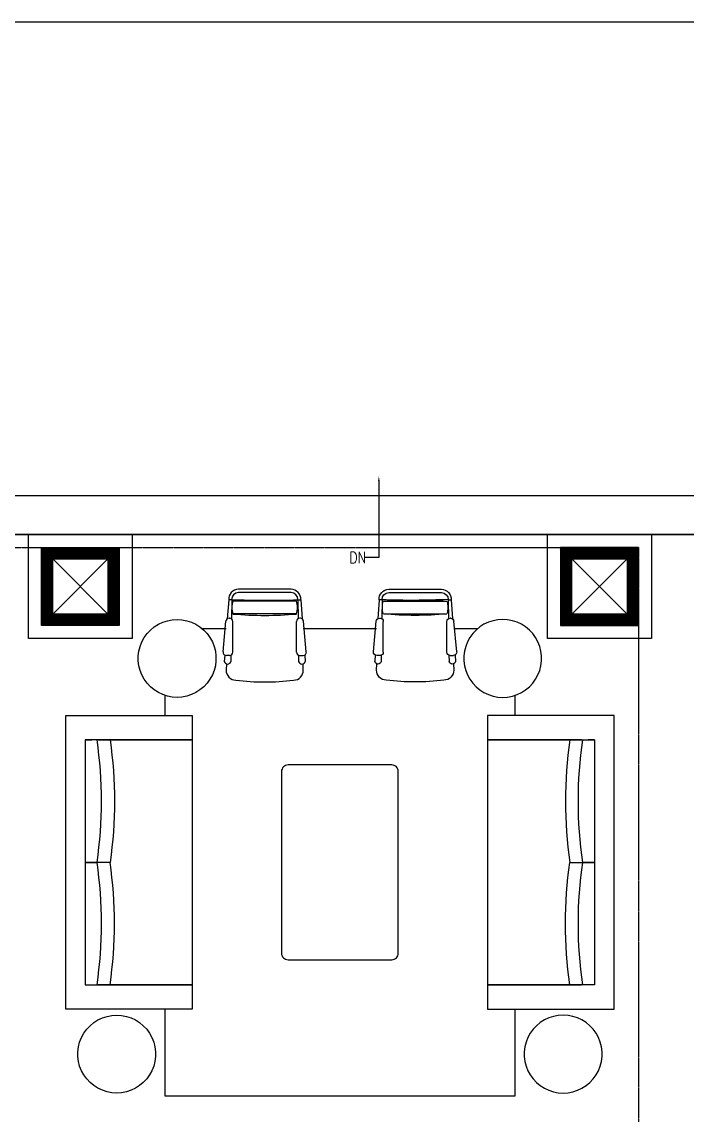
# Model space of a CAD drawing. Header units: inches. Extents: x -1 to 4116, y -71 to 1384.
# Drawn here: x 998 to 1203.1, y 1047 to 1383.9 of the extents above; entities that cross this region are included whole.
import ezdxf
from ezdxf import colors
from ezdxf.entities.mleader import LeaderData, LeaderLine
from ezdxf.math import Vec2, Vec3

# ---------------------------------------------------------------- set-up
doc = ezdxf.new("R2010")
doc.units = ezdxf.units.IN
doc.header["$MEASUREMENT"] = 0
doc.linetypes.add('Center 1_4_', pattern=[0.53125, 0.25, -0.09375, 0.09375, -0.09375])
doc.linetypes.add('DASHDOT', pattern=[1, 0.5, -0.25, 0, -0.25])
for name, color, linetype in [('A-ANNO', 3, 'Continuous'), ('A-FLOR-ABOVE', 1, 'DASHDOT'), ('A-FURN', 8, 'Continuous'), ('A-WALL-HTCH-F', 252, 'Continuous'), ('A-WALL-MASN', 6, 'Continuous'), ('A-WALL-NEW', 4, 'Continuous')]:
    doc.layers.add(name, color=color, linetype=linetype)
doc.layers.add('A-FLOR-LEVL', color=2, linetype='Continuous', plot=False)
doc.styles.add('ccTXT', font='ROMANS.shx', dxfattribs={"width": 0.8})

# ---------------------------------------------------------------- blocks, each defined once
blk = doc.blocks.new('*U26')
blk.add_lwpolyline([(0, -2), (0, -34, 0.414214), (2, -36), (58, -36, 0.414214), (60, -34), (60, -2, 0.414214), (58, 0), (2, 0, 0.414214)], format="xyb", close=True)
blk = doc.blocks.new('*U25')
blk.add_lwpolyline([(-72, -54), (72, -54), (72, 54), (-72, 54)], close=True)
blk = doc.blocks.new('*U27')
blk.add_wipeout([(12, 0), (11.91, 1.5), (11.62, 2.98), (11.16, 4.42), (10.52, 5.78), (9.71, 7.05), (8.75, 8.21), (7.65, 9.25), (6.43, 10.13), (5.11, 10.86), (3.71, 11.41), (2.25, 11.79), (0.75, 11.98), (-0.75, 11.98), (-2.25, 11.79), (-3.71, 11.41), (-5.11, 10.86), (-6.43, 10.13), (-7.65, 9.25), (-8.75, 8.21), (-9.71, 7.05), (-10.52, 5.78), (-11.16, 4.42), (-11.62, 2.98), (-11.91, 1.5), (-12, 0), (-11.91, -1.5), (-11.62, -2.98), (-11.16, -4.42), (-10.52, -5.78), (-9.71, -7.05), (-8.75, -8.21), (-7.65, -9.25), (-6.43, -10.13), (-5.11, -10.86), (-3.71, -11.41), (-2.25, -11.79), (-0.75, -11.98), (0.75, -11.98), (2.25, -11.79), (3.71, -11.41), (5.11, -10.86), (6.43, -10.13), (7.65, -9.25), (8.75, -8.21), (9.71, -7.05), (10.52, -5.78), (11.16, -4.42), (11.62, -2.98), (11.91, -1.5)])
blk.add_lwpolyline([(12, 0), (11.91, 1.5), (11.62, 2.98), (11.16, 4.42), (10.52, 5.78), (9.71, 7.05), (8.75, 8.21), (7.65, 9.25), (6.43, 10.13), (5.11, 10.86), (3.71, 11.41), (2.25, 11.79), (0.75, 11.98), (-0.75, 11.98), (-2.25, 11.79), (-3.71, 11.41), (-5.11, 10.86), (-6.43, 10.13), (-7.65, 9.25), (-8.75, 8.21), (-9.71, 7.05), (-10.52, 5.78), (-11.16, 4.42), (-11.62, 2.98), (-11.91, 1.5), (-12, 0), (-11.91, -1.5), (-11.62, -2.98), (-11.16, -4.42), (-10.52, -5.78), (-9.71, -7.05), (-8.75, -8.21), (-7.65, -9.25), (-6.43, -10.13), (-5.11, -10.86), (-3.71, -11.41), (-2.25, -11.79), (-0.75, -11.98), (0.75, -11.98), (2.25, -11.79), (3.71, -11.41), (5.11, -10.86), (6.43, -10.13), (7.65, -9.25), (8.75, -8.21), (9.71, -7.05), (10.52, -5.78), (11.16, -4.42), (11.62, -2.98), (11.91, -1.5)], close=True)
blk = doc.blocks.new('Chair-Wood')
at = {"color": 0, "linetype": 'ByBlock'}
for p, q in [((8.11, 0), (-8.11, 0)), ((-11.11, -3.2), (-11.53, -9.09)), ((-10.19, -3.2), (-11.11, -3.2)), ((-10.19, -3.2), (-10.28, -9.08)), ((8.11, -1), (-8.11, -1)), ((10.19, -3.2), (11.11, -3.2)), ((10.19, -3.2), (10.28, -9.08)), ((11.11, -3.2), (11.53, -9.09)), ((9.79, -3.6), (-9.8, -3.6)), ((-12.82, -19.29), (-11.97, -9.83)), ((-10.98, -8.92), (-10.81, -8.92)), ((-9.81, -19.38), (-9.81, -9.92)), ((9.79, -7.6), (-9.8, -7.6)), ((9.81, -19.38), (9.81, -9.92)), ((10.98, -8.92), (10.81, -8.92)), ((12.82, -19.29), (11.97, -9.83)), ((-12.32, -20.25), (-12.46, -22.2)), ((-11.82, -22.96), (-11.89, -24.89)), ((-10.81, -20.38), (-11.83, -20.38)), ((-10.43, -20.3), (-10.46, -22.2)), ((10.43, -20.3), (10.46, -22.2)), ((10.81, -20.38), (11.83, -20.38)), ((11.89, -24.89), (11.82, -22.96)), ((12.32, -20.25), (12.46, -22.2))]:
    blk.add_line(p, q, dxfattribs=at)
for centre, radius, start, end in [((8.1, -3.01), 3.01, 356.2519, 89.9417), ((-8.1, -3.02), 3.02, 90.1865, 183.4083), ((-8.05, -3.15), 2.15, 91.5972, 181.4888), ((1.37, 255.35), 258.75, 267.4379, 271.9538), ((8.05, -3.15), 2.15, 358.5112, 88.4028), ((-3.58, -5.6), 6.53, 162.1706, 197.8294), ((0, -241.6), 238.19, 87.6434, 92.3566), ((3.57, -5.6), 6.53, 342.1706, 17.8294), ((-10.98, -9.92), 1, 90, 174.8656), ((-10.81, -9.92), 1, 0, 90), ((0, 106.17), 114.2, 265.0799, 274.9201), ((10.81, -9.92), 1, 90, 180), ((10.98, -9.92), 1, 5.1344, 90), ((-11.83, -19.38), 1, 174.8656, 270), ((-10.81, -19.38), 1, 270, 0), ((10.81, -19.38), 1, 180, 270), ((11.83, -19.38), 1, 270, 5.1344), ((-11.46, -22.01), 1.02, 190.6899, 349.3101), ((11.46, -22.01), 1.02, 190.6899, 349.3101), ((-8.89, -25), 3, 177.9546, 270), ((8.89, -25), 3, 270, 2.0454), ((0, 42.47), 71.03, 262.8093, 277.1907)]:
    blk.add_arc(centre, radius, start, end, dxfattribs=at)

msp = doc.modelspace()

# ---------------------------------------------------------------- hatches: boundary and pattern name
at = {"layer": 'A-WALL-HTCH-F'}
h = msp.add_hatch(dxfattribs=at)
h.set_pattern_fill('ANSI31', color=256)
h.set_pattern_definition([(45, (344.39756, 69.81976), (-0.088388348, 0.088388348), [])])
h.paths.add_polyline_path([(868.06377117, 1221.86544828), (844.06377117, 1221.86544828), (844.06377117, 1197.86544828), (868.06377117, 1197.86544828)])
h.paths.add_polyline_path([(864.56377117, 1201.36544828), (847.56377117, 1201.36544828), (847.56377117, 1218.36544828), (864.56377117, 1218.36544828)], flags=16)
h.paths.add_polyline_path([(1028.06377117, 1221.86544828), (1004.06377117, 1221.86544828), (1004.06377117, 1197.86544828), (1028.06377117, 1197.86544828)])
h.paths.add_polyline_path([(1007.56377117, 1218.36544828), (1024.56377117, 1218.36544828), (1024.56377117, 1201.36544828), (1007.56377117, 1201.36544828)], flags=16)
h.paths.add_polyline_path([(1188.06377117, 1221.86544828), (1164.06377117, 1221.86544828), (1164.06377117, 1197.86544828), (1188.06377117, 1197.86544828)])
h.paths.add_polyline_path([(1167.56377117, 1218.36544828), (1184.56377117, 1218.36544828), (1184.56377117, 1201.36544828), (1167.56377117, 1201.36544828)], flags=16)
h.paths.add_polyline_path([(1044.06377117, 273.86544828), (1020.06377117, 273.86544828), (1020.06377117, 249.86544828), (1044.06377117, 249.86544828)])
h.paths.add_polyline_path([(1040.56377117, 253.36544828), (1023.56377117, 253.36544828), (1023.56377117, 270.36544828), (1040.56377117, 270.36544828)], flags=16)
h.paths.add_polyline_path([(1163.31377117, 273.86544828), (1152.06377117, 273.86544828), (1152.06377117, 249.86544828), (1163.31377117, 249.86544828), (1163.31377117, 253.36544828), (1155.56377117, 253.36544828), (1155.56377117, 270.36544828), (1163.31377117, 270.36544828)])
h.paths.add_polyline_path([(856.06377117, 326.11544828), (836.31377117, 326.11544828), (836.31377117, 350.07893897), (831.31377117, 350.07893897), (831.31377117, 321.11544828), (856.06377117, 321.11544828)])
h.paths.add_polyline_path([(908.06377117, 326.11544828), (904.06377117, 326.11544828), (904.06377117, 321.11544828), (908.06377117, 321.11544828)])
h.paths.add_polyline_path([(960.06377117, 326.11544828), (956.06377117, 326.11544828), (956.06377117, 321.11544828), (960.06377117, 321.11544828)])
h.paths.add_polyline_path([(836.31377117, 460.1519576), (831.31377117, 460.1519576), (831.31377117, 374.07893897), (836.31377117, 374.07893897)])
h.paths.add_polyline_path([(1212.56377117, 504.36544828), (1167.56377117, 504.36544828), (1167.56377117, 504.86544828), (1164.06377117, 504.86544828), (1164.06377117, 501.36544828), (1166.06377117, 501.36544828), (1166.06377117, 503.63852295), (1167.56377117, 503.63852295), (1167.56377117, 501.36544828), (1204.56377117, 501.36544828), (1204.56377117, 500.86544828), (1208.06377117, 500.86544828), (1208.06377117, 501.36544828), (1212.56377117, 501.36544828)], flags=17)
h.paths.add_polyline_path([(1212.56377117, 504.86544828), (1204.56377117, 504.86544828), (1186.06377117, 504.86544828), (1186.06377117, 504.36544828), (1212.56377117, 504.36544828)], flags=16)
edge = h.paths.add_edge_path(flags=17)
edge.add_line((1212.56488726, 505.11544828), (1186.06377117, 505.11544828))
edge.add_line((1186.06377117, 505.11544828), (1186.06377117, 504.86544828))
edge.add_line((1186.06377117, 504.86544828), (1204.56377117, 504.86544828))
edge.add_line((1204.56377117, 504.86544828), (1212.56377117, 504.86544828))
edge.add_arc((1240.56377117, 504.86544828), 28, 179.4884237428, 180, ccw=False)
h.paths.add_polyline_path([(1172.56377117, 681.86544828), (1167.56377117, 681.86544828), (1167.56377117, 704.36544828), (1172.56377117, 704.36544828)], flags=16)
h.paths.add_polyline_path([(1208.06377117, 500.86544828), (1204.56377117, 500.86544828), (1204.56377117, 500.11544828), (1208.06377117, 500.11544828)], flags=17)
h.paths.add_polyline_path([(1172.81377117, 495.86544828), (1172.06377117, 495.86544828), (1172.06377117, 486.86544828), (1172.81377117, 486.86544828)], flags=17)
h.paths.add_polyline_path([(1172.81377117, 500.11544828), (1204.56377117, 500.11544828), (1204.56377117, 500.86544828), (1172.06377117, 500.86544828), (1172.06377117, 495.86544828), (1172.81377117, 495.86544828)], flags=16)
h.paths.add_polyline_path([(1172.06377117, 486.86544828), (1167.56377117, 486.86544828), (1167.56377117, 478.86544828), (1172.06377117, 478.86544828)], flags=17)
h.paths.add_polyline_path([(1172.81377117, 486.86544828), (1172.06377117, 486.86544828), (1172.06377117, 482.86544828), (1172.81377117, 482.86544828)], flags=17)
h.paths.add_polyline_path([(1172.81377117, 482.86544828), (1172.06377117, 482.86544828), (1172.06377117, 478.86544828), (1172.81377117, 478.86544828)], flags=17)
h.paths.add_polyline_path([(1167.56377117, 501.36544828), (1166.06377117, 501.36544828), (1166.06377117, 478.86544828), (1167.56377117, 478.86544828)], flags=17)
h.paths.add_polyline_path([(1166.06377117, 486.86544828), (1164.06377117, 486.86544828), (1164.06377117, 478.86544828), (1166.06377117, 478.86544828)], flags=17)
h.paths.add_polyline_path([(1164.06377117, 504.36544828), (1163.31377117, 504.36544828), (1163.31377117, 478.86544828), (1164.06377117, 478.86544828)], flags=17)
h.paths.add_polyline_path([(1166.06377117, 495.86544828), (1164.06377117, 495.86544828), (1164.06377117, 486.86544828), (1166.06377117, 486.86544828)], flags=17)
h.paths.add_polyline_path([(1166.06377117, 501.36544828), (1164.06377117, 501.36544828), (1164.06377117, 495.86544828), (1166.06377117, 495.86544828)], flags=17)
h.paths.add_polyline_path([(1172.06377117, 500.86544828), (1204.56377117, 500.86544828), (1204.56377117, 501.36544828), (1167.56377117, 501.36544828), (1167.56377117, 495.86544828), (1172.06377117, 495.86544828)], flags=17)
h.paths.add_polyline_path([(1172.06377117, 495.86544828), (1167.56377117, 495.86544828), (1167.56377117, 486.86544828), (1172.06377117, 486.86544828)], flags=17)
h.paths.add_polyline_path([(1167.56377117, 503.63852295), (1166.06377117, 503.63852295), (1166.06377117, 501.36544828), (1167.56377117, 501.36544828)], flags=16)
h.paths.add_polyline_path([(1168.31377117, 554.11544828), (1190.31377117, 554.11544828), (1190.31377117, 580.36544828), (1185.31377117, 580.36544828), (1185.31377117, 559.11544828), (1163.31377117, 559.11544828), (1163.31377117, 506.36544828), (1164.06377117, 506.36544828), (1164.06377117, 504.86544828), (1175.06377117, 504.86544828), (1175.06377117, 505.11544828), (1168.31377117, 505.11544828)], flags=17)
h.paths.add_polyline_path([(1164.06377117, 504.86544828), (1164.06377117, 506.36544828), (1163.31377117, 506.36544828), (1163.31377117, 504.36544828), (1164.06377117, 504.36544828)], flags=17)
h.paths.add_polyline_path([(1175.06377117, 504.86544828), (1167.56377117, 504.86544828), (1167.56377117, 504.36544828), (1175.06377117, 504.36544828)], flags=16)
h.paths.add_polyline_path([(1186.06377117, 504.86544828), (1175.06377117, 504.86544828), (1175.06377117, 504.36544828), (1186.06377117, 504.36544828)], flags=16)
h.paths.add_polyline_path([(1186.06377117, 505.11544828), (1175.06377117, 505.11544828), (1175.06377117, 504.86544828), (1186.06377117, 504.86544828)], flags=16)
h.paths.add_polyline_path([(1168.31377117, 418.1169859), (1168.31377117, 444.36544828), (1172.81914228, 444.36544828), (1172.81914228, 423.11544828), (1209.06377117, 423.11544828), (1209.06377117, 418.1169859)])
h.paths.add_polyline_path([(1253.06914228, 423.1169859), (1241.06377117, 423.1169859), (1241.06377117, 418.11544828), (1253.06914228, 418.11544828)])
h.paths.add_polyline_path([(1244.31377117, 398.11544828), (1249.31377117, 398.11544828), (1249.31377117, 394.1169859), (1288.81377117, 394.1169859), (1288.81377117, 398.11544828), (1293.81913633, 398.11536314), (1293.82618755, 360.6163898), (1288.8191421, 360.6163898), (1288.8191421, 389.1169859), (1244.31377117, 389.1169859)])
h.paths.add_polyline_path([(1288.81914228, 436.11544828), (1288.81914228, 423.1169859), (1285.06914228, 423.1169859), (1285.06914228, 418.1169859), (1288.81377117, 418.1169859), (1288.81377117, 403.11544828), (1293.81914228, 403.11544816), (1293.81914109, 436.11544828)])
h.paths.add_polyline_path([(1288.81914228, 441.11544828), (1288.81914228, 445.61544828), (1293.81377117, 445.61544828), (1293.81377117, 441.11544828)])
h.paths.add_polyline_path([(1336.31377117, 441.11544828), (1368.31377117, 441.11544828), (1368.31377117, 436.11544828), (1365.81377117, 436.11544828), (1365.81377117, 398.11544828), (1357.31377117, 398.11544828), (1357.31377117, 403.11544828), (1360.81377117, 403.11544828), (1360.81377117, 436.11544828), (1336.31377117, 436.11544828)])
h.paths.add_polyline_path([(1168.31377099, 325.11792741), (1288.8191421, 325.11792741), (1288.8191421, 328.6163898), (1293.81795388, 328.61630476), (1293.81795388, 319.11792741), (1168.31377099, 319.11792741)])
h.paths.add_polyline_path([(1483.81377117, 460.36544828), (1488.81377117, 460.36544828), (1488.81377117, 470.61544828), (1483.81377117, 470.61544828)])
h.paths.add_polyline_path([(1483.81377117, 561.61544828), (1488.81377117, 561.61544828), (1488.81377117, 603.61544828), (1483.81377117, 603.61544828), (1483.81377117, 577.11544828), (1315.81377117, 577.11544828), (1315.81377117, 677.61544828), (1310.81377117, 677.61544828), (1310.81377117, 571.11544828), (1307.56377117, 571.11544828), (1307.56377117, 566.11544828), (1315.81377117, 566.11544828), (1315.81377117, 572.11544828), (1483.81377117, 572.11544828), (1483.81377117, 561.61544828), (1488.81377117, 561.61544828)])
h.paths.add_polyline_path([(1308.81377116, 682.61544828), (1308.81377116, 708.61544828), (1370.56377117, 708.61544828), (1370.56377117, 707.36544828), (1339.56377117, 707.36544828), (1339.56377117, 704.86544828), (1370.56377117, 704.86544828), (1370.56377117, 703.61544828), (1315.81377117, 703.61544828), (1315.81377117, 682.61544828), (1311.56377117, 682.61544828), (1311.56377117, 702.11544828), (1311.56377117, 682.61544828)])
h.paths.add_polyline_path([(1483.81377117, 734.36544828), (1483.81377117, 708.61544828), (1429.06377117, 708.61544828), (1429.06377117, 707.36544828), (1459.31377117, 707.36544828), (1459.31377117, 704.86544828), (1429.06377117, 704.86544828), (1429.06377117, 703.61544828), (1483.81377117, 703.61544828), (1483.81377117, 681.86544828), (1488.81377117, 681.86544828), (1488.81377117, 734.36544828)])
h.paths.add_polyline_path([(1483.81377117, 830.36544828), (1483.81377117, 782.36544828), (1488.81377117, 782.36544828), (1488.81377117, 811.61544828), (1506.81377117, 811.61544828), (1506.81377117, 897.11544828), (1488.81377117, 897.11544828), (1488.81377117, 926.36544828), (1483.81377117, 926.36544828), (1483.81377117, 878.36544828), (1488.06377117, 878.36544828), (1488.06377117, 892.86544828), (1502.56377117, 892.86544828), (1502.56377117, 815.86544828), (1488.06377117, 815.86544828), (1488.06377117, 830.36544828)])
h.paths.add_polyline_path([(1398.06377117, 1001.61544828), (1398.06377117, 1006.61544828), (1488.81377117, 1006.61544828), (1488.81377117, 974.36544828), (1483.81377117, 974.36544828), (1483.81377117, 1001.61544828), (1414.06377117, 1001.61544828)])
h.paths.add_polyline_path([(1172.06377117, 1006.61544828), (1254.06377117, 1006.61544828), (1254.06377117, 1001.61544828), (1172.06377117, 1001.61544828)])
h.paths.add_polyline_path([(1012.06377117, 1006.61544828), (1028.06377117, 1006.61544828), (1028.06377117, 1001.61544828), (1012.06377117, 1001.61544828)])
h.paths.add_polyline_path([(868.06377117, 1006.61544828), (868.06377117, 1001.61544828), (836.31377117, 1001.61544828), (836.31377117, 915.86544828), (831.31377117, 915.86544828), (831.31377117, 1006.61544828)])
h.paths.add_polyline_path([(831.31377117, 879.86544828), (836.31377117, 879.86544828), (836.31377117, 804.36544828), (831.31377117, 804.36544828)])
h.paths.add_polyline_path([(831.31377117, 768.36544828), (831.31377117, 671.36544828), (836.31377117, 671.36544828), (836.31377117, 677.61544828), (867.56377117, 677.61544828), (867.56377117, 678.86544828), (835.31377117, 678.86544828), (835.31377117, 681.36544828), (867.56377117, 681.36544828), (867.56377117, 682.61544828), (836.31377117, 682.61544828), (836.31377117, 768.36544828)])
h.paths.add_polyline_path([(899.56377117, 682.61544828), (976.06377117, 682.61544828), (976.06377117, 677.61544828), (976.31377117, 677.61544828), (976.31377117, 647.36544828), (971.31377117, 647.36544828), (971.31377117, 677.61544828), (899.56377117, 677.61544828)])
h.paths.add_polyline_path([(1027.81377117, 508.11544828), (1027.81377117, 443.11544828), (1032.81377117, 443.11544828), (1032.81377117, 669.11544828), (1038.81377117, 669.11544828), (1038.81377117, 677.61544828), (1034.56377117, 677.61544828), (1034.56377117, 673.36544828), (1032.06377117, 673.36544828), (1032.06377117, 677.61544828), (1027.81377117, 677.61544828), (1027.81377117, 577.11544828), (976.31377117, 577.11544828), (976.31377117, 605.36544828), (971.31377117, 605.36544828), (971.31377117, 577.11544828), (836.31377117, 577.11544828), (836.31377117, 639.36544828), (831.31377117, 639.36544828), (831.31377117, 560.61544828), (836.31377117, 560.61544828), (836.31377117, 572.11544828), (911.31377117, 572.11544828), (911.31377117, 544.11544828), (912.56377117, 544.11544828), (912.56377117, 573.11544828), (915.06377117, 573.11544828), (915.06377117, 544.11544828), (916.31377117, 544.11544828), (916.31377117, 572.11544828), (958.31377117, 572.11544828), (958.31377117, 513.11544828), (955.06377117, 513.11544828), (955.06377117, 508.11544828), (966.56377117, 508.11544828), (966.56377117, 513.11544828), (963.31377117, 513.11544828), (963.31377117, 572.11544828), (1027.81377117, 572.11544828), (1027.81377117, 513.11544828), (996.56377117, 513.11544828), (996.56377117, 508.11544828)])
h.paths.add_polyline_path([(916.31377117, 513.11544828), (925.06377117, 513.11544828), (925.06377117, 508.11544828), (836.31377117, 508.11544828), (836.31377117, 484.1519576), (831.31377117, 484.1519576), (831.31377117, 524.61544828), (836.31377117, 524.61544828), (836.31377117, 513.11544828), (911.31377117, 513.11544828), (911.31377117, 516.11544828), (916.31377117, 516.11544828)], flags=17)
h.paths.add_polyline_path([(1027.81377117, 326.11544828), (1027.81377117, 345.86544828), (1032.81377117, 345.86544828), (1032.81377117, 350.11544828), (1074.06377117, 350.11544828), (1074.06377117, 345.11544828), (1032.81377117, 345.11544828), (1032.81377117, 321.11544828), (1008.06377117, 321.11544828), (1008.06377117, 326.11544828)])
h.paths.add_polyline_path([(1122.06377117, 350.11544828), (1163.31377117, 350.11544828), (1163.31377117, 345.11544828), (1122.06377117, 345.11544828)])
h.paths.add_polyline_path([(1032.81377117, 682.61544828), (1032.81377117, 708.61544828), (1019.31377117, 708.61544828), (1019.31377117, 682.61544828), (1023.56377117, 682.61544828), (1023.56377117, 703.61544828), (1028.56377117, 703.61544828), (1028.56377117, 682.61544828)])
h.paths.add_polyline_path([(1027.81377119, 383.11544828), (1032.81377117, 383.11544828), (1032.81377117, 353.36544828), (1027.81377119, 353.36544828)])
h.paths.add_polyline_path([(1164.06377117, 673.36544828), (1161.56377117, 673.36544828), (1161.56377117, 678.36544828), (1164.06377117, 678.36544828)], flags=16)
edge = h.paths.add_edge_path()
edge.add_line((1293.81377117, 505.11544828), (1272.81377117, 505.11544828))
edge.add_line((1272.81377117, 505.11544828), (1272.81377117, 511.61544828))
edge.add_line((1272.81377117, 511.61544828), (1267.81377117, 511.61544828))
edge.add_line((1267.81377117, 511.61544828), (1267.81377117, 505.11544828))
edge.add_line((1267.81377117, 505.11544828), (1244.31377117, 505.11544828))
edge.add_line((1244.31377117, 505.11544828), (1244.31377117, 566.11544828))
edge.add_line((1244.31377117, 566.11544828), (1267.81377117, 566.11544828))
edge.add_line((1267.81377117, 566.11544828), (1267.81377117, 559.61544828))
edge.add_line((1267.81377117, 559.61544828), (1272.81377117, 559.61544828))
edge.add_line((1272.81377117, 559.61544828), (1272.81377117, 566.11544828))
edge.add_line((1272.81377117, 566.11544828), (1277.56377117, 566.11544828))
edge.add_line((1277.56377117, 566.11544828), (1277.56377117, 571.11544828))
edge.add_line((1277.56377117, 571.11544828), (1244.31377117, 571.11544828))
edge.add_line((1244.31377117, 571.11544828), (1244.31377117, 677.61544828))
edge.add_line((1244.31377117, 677.61544828), (1243.06377117, 677.61544828))
edge.add_line((1243.06377117, 677.61544828), (1243.06377117, 682.61544828))
edge.add_line((1243.06377117, 682.61544828), (1176.81377117, 682.61544828))
edge.add_line((1176.81377117, 682.61544828), (1176.81377117, 708.61544828))
edge.add_line((1176.81377117, 708.61544828), (1163.31377117, 708.61544828))
edge.add_line((1163.31377117, 708.61544828), (1163.31377117, 682.61544828))
edge.add_line((1163.31377117, 682.61544828), (1157.31377117, 682.61544828))
edge.add_line((1157.31377117, 682.61544828), (1157.31377117, 669.11544828))
edge.add_line((1157.31377117, 669.11544828), (1163.31377117, 669.11544828))
edge.add_line((1163.31377117, 669.11544828), (1163.31377117, 665.86544828))
edge.add_line((1163.31377117, 665.86544828), (1168.31377117, 665.86544828))
edge.add_line((1168.31377117, 665.86544828), (1168.31377117, 677.61544828))
edge.add_line((1168.31377117, 677.61544828), (1239.31377117, 677.61544828))
edge.add_line((1239.31377117, 677.61544828), (1239.31377117, 618.61544828))
edge.add_line((1239.31377117, 618.61544828), (1190.31377117, 618.61544828))
edge.add_line((1190.31377117, 618.61544828), (1190.31377117, 628.61544828))
edge.add_line((1190.31377117, 628.61544828), (1168.31377117, 628.61544828))
edge.add_line((1168.31377117, 628.61544828), (1168.31377117, 635.86544828))
edge.add_line((1168.31377117, 635.86544828), (1163.31377117, 635.86544828))
edge.add_line((1163.31377117, 635.86544828), (1163.31377117, 623.61544828))
edge.add_line((1163.31377117, 623.61544828), (1185.31377117, 623.61544828))
edge.add_line((1185.31377117, 623.61544828), (1185.31377117, 610.36544828))
edge.add_line((1185.31377117, 610.36544828), (1190.31377117, 610.36544828))
edge.add_line((1190.31377117, 610.36544828), (1190.31377117, 613.61544828))
edge.add_line((1190.31377117, 613.61544828), (1239.31377117, 613.61544828))
edge.add_line((1239.31377117, 613.61544828), (1239.31377117, 505.11544828))
edge.add_line((1239.31377117, 505.11544828), (1212.56488726, 505.11544828))
edge.add_arc((1240.56377117, 504.86544828), 28.00000001, 179.4884237429, 179.9999999999)
edge.add_line((1212.56377117, 504.86544828), (1212.56377117, 501.36544828))
edge.add_line((1212.56377117, 501.36544828), (1208.06377117, 501.36544828))
edge.add_line((1208.06377117, 501.36544828), (1208.06377117, 500.11544828))
edge.add_line((1208.06377117, 500.11544828), (1288.81377117, 500.11544828))
edge.add_line((1288.81377117, 500.11544828), (1288.81377117, 477.61544828))
edge.add_line((1288.81377117, 477.61544828), (1293.81377117, 477.61544828))
edge.add_line((1293.81377117, 477.61544828), (1293.81377117, 505.11544828))

# ---------------------------------------------------------------- linework, layer by layer
at = {"layer": 'A-FLOR-ABOVE', "linetype": 'Center 1_4_', "elevation": 0.27330226}
msp.add_lwpolyline([(844.06377117, 1006.61544828), (844.06377117, 1221.86544828), (1188.06377117, 1221.86544828), (1188.06377117, 1006.61544828)], dxfattribs=at)
at = {"layer": 'A-FLOR-LEVL', "color": 2, "elevation": 0.27330226}
msp.add_lwpolyline([(856.06377117, 1225.86544828), (1464.06377117, 1225.86544828), (1464.06377117, 1237.86544828), (856.06377117, 1237.86544828)], close=True, dxfattribs=at)
msp.add_lwpolyline([(1480.06377117, 1006.61544828), (1480.06377117, 1225.86544828), (840.06377117, 1225.86544828), (840.06377117, 1006.61544828)], dxfattribs=at)
at = {"layer": 'A-WALL-MASN', "elevation": 0.27330226}
for points in [[(1000.06377117, 1225.86544828), (1032.06377117, 1225.86544828), (1032.06377117, 1193.86544828), (1000.06377117, 1193.86544828)], [(1160.06377117, 1225.86544828), (1192.06377117, 1225.86544828), (1192.06377117, 1193.86544828), (1160.06377117, 1193.86544828)]]:
    msp.add_lwpolyline(points, close=True, dxfattribs=at)
at = {"layer": 'A-WALL-NEW'}
for p, q in [((1007.56377117, 1218.36544828, 0.27330226), (1024.56377117, 1201.36544828, 0.27330226)), ((1024.56377117, 1218.36544828, 0.27330226), (1007.56377117, 1201.36544828, 0.27330226)), ((1167.56377117, 1218.36544828, 0.27330226), (1184.56377117, 1201.36544828, 0.27330226)), ((1184.56377117, 1218.36544828, 0.27330226), (1167.56377117, 1201.36544828, 0.27330226))]:
    msp.add_line(p, q, dxfattribs=at)
at = {"layer": 'A-WALL-NEW', "elevation": 0.27330226}
for points in [[(1004.06377117, 1221.86544828), (1028.06377117, 1221.86544828), (1028.06377117, 1197.86544828), (1004.06377117, 1197.86544828)], [(1188.06377117, 1221.86544828), (1164.06377117, 1221.86544828), (1164.06377117, 1197.86544828), (1188.06377117, 1197.86544828)], [(1024.56377117, 1201.36544828), (1007.56377117, 1201.36544828), (1007.56377117, 1218.36544828), (1024.56377117, 1218.36544828)], [(1167.56377117, 1218.36544828), (1184.56377117, 1218.36544828), (1184.56377117, 1201.36544828), (1167.56377117, 1201.36544828)]]:
    msp.add_lwpolyline(points, close=True, dxfattribs=at)

# ---------------------------------------------------------------- block references
at = {"layer": 'A-FURN'}
for name, p, rotation in [('*U25', (1096.06377117, 1124.86544828, 0.27330226), 90), ('*U26', (1114.06377117, 1154.86544828, 0.27330226), 270)]:
    msp.add_blockref(name, p, dxfattribs=dict(at, rotation=rotation))

# ---------------------------------------------------------------- leaders
at = {"layer": 'A-ANNO'}
ml = msp.add_multileader_mtext('Standard', dxfattribs=at)
ml.set_content('DN', color=256, style='ccTXT')
ml.set_leader_properties()
ml.build(insert=Vec2(0, 0))
ml.multileader.update_dxf_attribs({"dogleg_length": 0.36, "arrow_head_size": 1.5})
ctx = ml.context
ctx.base_point, ctx.char_height, ctx.arrow_head_size, ctx.landing_gap_size, ctx.plane_origin = Vec3(1098.90366374, 1218.77566618, 0.27330226), 3.5, 1.5, 0.09, Vec3(1108.06377117, 1240.77566618, 0.27330226)
notes = []
notes.append((ctx, [(0, (1, 1, 0), (1108.06377117, 1218.77566618, 0.27330226), (-1, 0), 4.31344076, [(0, [(1108.06377117, 1243.86544828, 0.27330226)], 0, [])])]))
ctx.mtext.insert, ctx.mtext.flow_direction = Vec3(1098.99366374, 1220.52566618, 0.27330226), 5
for ctx, leaders in notes:
    for number, flags, end, landing, length, lines in leaders:
        leader = LeaderData()
        leader.index, (leader.has_last_leader_line, leader.has_dogleg_vector, leader.attachment_direction) = number, flags
        leader.last_leader_point, leader.dogleg_vector, leader.dogleg_length = Vec3(end), Vec3(landing), length
        for number, points, colour, breaks in lines:
            line = LeaderLine()
            line.index, line.vertices, line.color, line.breaks = number, Vec3.list(points), colors.encode_raw_color(colour), breaks
            leader.lines.append(line)
        ctx.leaders.append(leader)

# ---------------------------------------------------------------- next in the draw order: block references
at = {"layer": 'A-FURN', "xscale": -1, "rotation": 90}
for p in [(1045.8823963, 1187.71790111, 0.27330226), (1027.25062936, 1065.75549813, 0.27330226)]:
    msp.add_blockref('*U27', p, dxfattribs=at)
at = {"layer": 'A-FURN', "rotation": 270}
for p in [(1146.24514603, 1187.71790111, 0.27330226), (1164.87691297, 1065.75549813, 0.27330226)]:
    msp.add_blockref('*U27', p, dxfattribs=at)

# ---------------------------------------------------------------- next in the draw order: wipeouts: each hides what was drawn before it
at = {"color": 6}
for points in [[(1084.71791141, 1197.18216215), (1061.05463313, 1197.15365328), (1060.99774831, 1195.56087826), (1084.77581441, 1195.56087826)], [(1107.40963092, 1197.18216215), (1131.0729092, 1197.15365328), (1131.12979402, 1195.56087826), (1107.35172792, 1195.56087826)], [(1050.56377117, 1170.11544828), (1011.56377117, 1170.11544828), (1011.56377117, 1079.61544828), (1050.56377117, 1079.61544828)], [(1141.56377117, 1170.11544828), (1180.56377117, 1170.11544828), (1180.56377117, 1079.61544828), (1141.56377117, 1079.61544828)]]:
    msp.add_wipeout(points, dxfattribs=at).translate(0, 0, 0.27330226)

# ---------------------------------------------------------------- next in the draw order: linework, layer by layer
msp.add_lwpolyline([(287.3241951, 1383.90308289), (2201.66841261, 1383.90308289), (2201.66841261, -71.21787006), (287.3241951, -71.21787006)], close=True)
at = {"layer": 'A-FURN'}
for p, q in [((1017.56377117, 1162.61544828, 0.27330226), (1019.56377117, 1162.61544828, 0.27330226)), ((1174.56377117, 1162.61544828, 0.27330226), (1172.56377117, 1162.61544828, 0.27330226)), ((1021.19630746, 1124.86544828, 0.27330226), (1019.19630746, 1124.86544828, 0.27330226)), ((1170.93123487, 1124.86544828, 0.27330226), (1172.93123487, 1124.86544828, 0.27330226))]:
    msp.add_line(p, q, dxfattribs=at)
at = {"layer": 'A-FURN', "elevation": 0.27330226}
for points in [[(1050.56377117, 1170.11544828), (1050.56377117, 1079.61544828), (1011.56377117, 1079.61544828), (1011.56377117, 1170.11544828)], [(1141.56377117, 1170.11544828), (1141.56377117, 1079.61544828), (1180.56377117, 1079.61544828), (1180.56377117, 1170.11544828)]]:
    msp.add_lwpolyline(points, close=True, dxfattribs=at)
for points in [[(1011.56377117, 1170.11544828), (1050.56377117, 1170.11544828), (1050.56377117, 1162.61544828), (1017.56377117, 1162.61544828), (1017.56377117, 1087.11544828), (1050.56377117, 1087.11544828), (1050.56377117, 1079.61544828), (1011.56377117, 1079.61544828), (1011.56377117, 1170.11544828)], [(1180.56377117, 1170.11544828), (1141.56377117, 1170.11544828), (1141.56377117, 1162.61544828), (1174.56377117, 1162.61544828), (1174.56377117, 1087.11544828), (1141.56377117, 1087.11544828), (1141.56377117, 1079.61544828), (1180.56377117, 1079.61544828), (1180.56377117, 1170.11544828)], [(1021.56377117, 1162.61544828), (1050.56377117, 1162.61544828), (1050.56377117, 1087.11544828), (1021.56377117, 1087.11544828)], [(1170.56377117, 1162.61544828), (1141.56377117, 1162.61544828), (1141.56377117, 1087.11544828), (1170.56377117, 1087.11544828)]]:
    msp.add_lwpolyline(points, dxfattribs=at)
for points in [[(1017.56377117, 1124.86544828), (1021.19630746, 1124.86544828, 0.0724484081), (1021.19630746, 1162.61544828), (1017.56377117, 1162.61544828)], [(1025.19630746, 1162.61544828), (1025.19630746, 1162.61544828, -0.0724484081), (1025.19630746, 1124.86544828), (1021.19630746, 1124.86544828)], [(1166.93123487, 1162.61544828), (1166.93123487, 1162.61544828, 0.0724484081), (1166.93123487, 1124.86544828), (1170.93123487, 1124.86544828)], [(1174.56377117, 1124.86544828), (1170.93123487, 1124.86544828, -0.0724484081), (1170.93123487, 1162.61544828), (1174.56377117, 1162.61544828)], [(1025.19630746, 1087.11544828), (1025.19630746, 1087.11544828, 0.0724484081), (1025.19630746, 1124.86544828), (1021.19630746, 1124.86544828)], [(1166.93123487, 1087.11544828), (1166.93123487, 1087.11544828, -0.0724484081), (1166.93123487, 1124.86544828), (1170.93123487, 1124.86544828)]]:
    msp.add_lwpolyline(points, format="xyb", dxfattribs=at)
for points in [[(1021.19630746, 1124.86544828), (1017.56377117, 1124.86544828), (1017.56377117, 1087.11544828), (1021.19630746, 1087.11544828, 0.0724484081)], [(1170.93123487, 1124.86544828), (1174.56377117, 1124.86544828), (1174.56377117, 1087.11544828), (1170.93123487, 1087.11544828, -0.0724484081)]]:
    msp.add_lwpolyline(points, format="xyb", close=True, dxfattribs=at)

# ---------------------------------------------------------------- next in the draw order: block references
at = {"layer": 'A-FURN'}
msp.add_blockref('Chair-Wood', (1072.88678136, 1209.00992658, 0.27330226), dxfattribs=at)
at = {"layer": 'A-FURN', "xscale": -1}
msp.add_blockref('Chair-Wood', (1119.24076097, 1209.00992658, 0.27330226), dxfattribs=at)

doc.saveas('drawing.dxf')
